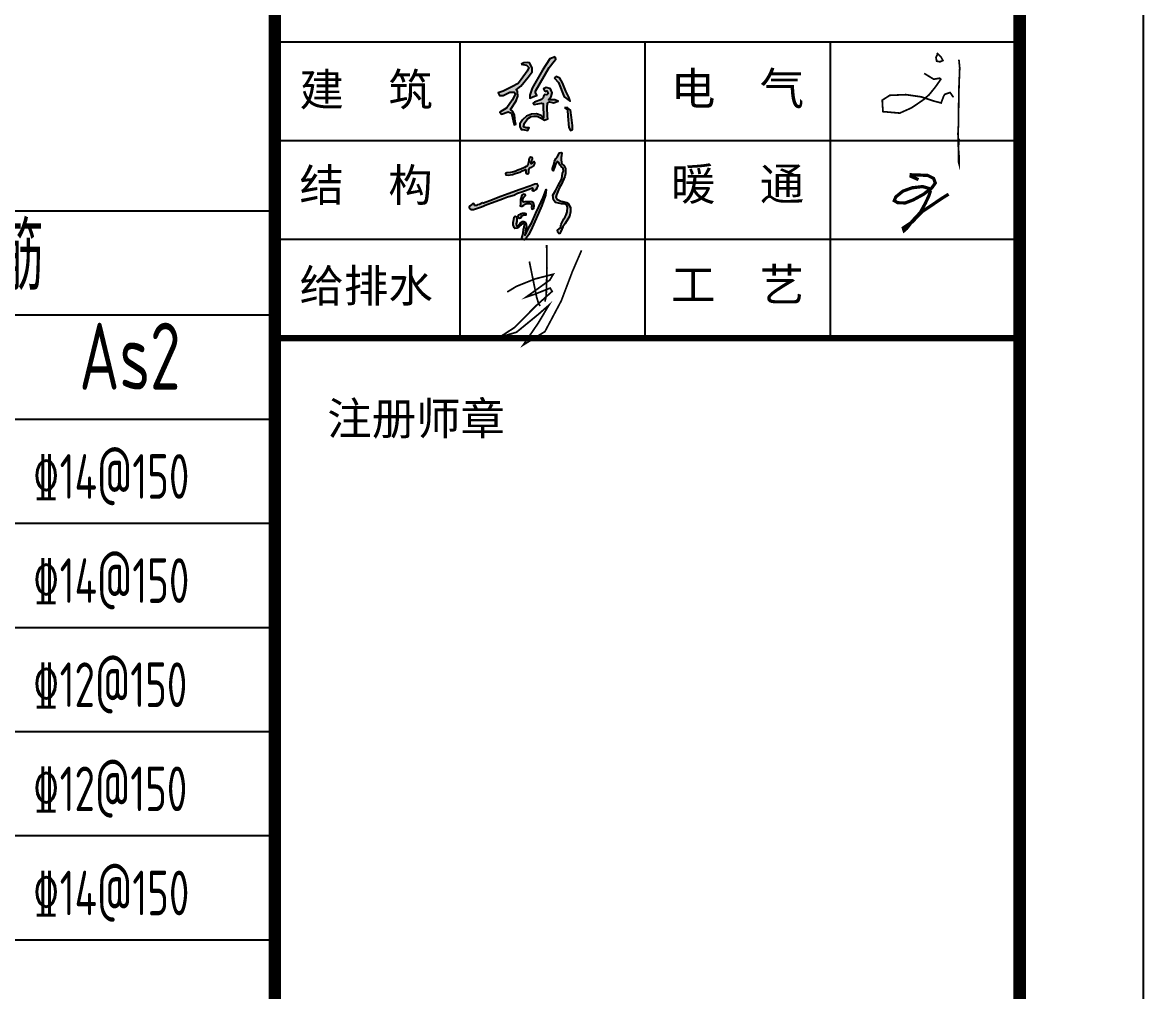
# Model space of a CAD drawing. Extents: x 69728788 to 150163257, y 20675998 to 43663798.
# Drawn here: x 75144537 to 75162631, y 21761923 to 21777559 of the extents above; entities that cross this region are included whole.
import ezdxf

# ---------------------------------------------------------------- set-up
doc = ezdxf.new("R2010")
doc.units = 0
doc.header["$LTSCALE"] = 1000
doc.header["$MEASUREMENT"] = 0
doc.layers.get('0').update_dxf_attribs({"linetype": 'CONTINUOUS'})
for name, color, linetype in [('OTHER', 7, 'CONTINUOUS'), ('PUB_TEXT', 7, 'CONTINUOUS'), ('PUB_TITLE', 4, 'CONTINUOUS'), ('TEXT', 7, 'CONTINUOUS'), ('图名底线', 7, 'CONTINUOUS'), ('图框', 253, 'CONTINUOUS'), ('线线', 150, 'CONTINUOUS')]:
    doc.layers.add(name, color=color, linetype=linetype)
doc.styles.add('STYLE-黑体', font='simhei.ttf')
doc.styles.add('TSSD_Rein', font='atssdeng.shx', dxfattribs={"width": 0.7, "bigfont": 'atssdchn.shx'})
doc.styles.add('黑体', font='simhei.ttf', dxfattribs={"width": 0.6, "height": 4.3})

# ---------------------------------------------------------------- blocks, each defined once
blk = doc.blocks.new('hui')
h = blk.add_hatch(color=256)
h.paths.add_polyline_path([(74395638.6, 22003696.3), (74395662.8, 22003679.2), (74395666.7, 22003630), (74395675.3, 22003537.8), (74395686.9, 22003513.3), (74395703, 22003522.2), (74395703, 22003553.5), (74395696.3, 22003618.3), (74395688.3, 22003677.7), (74395661.9, 22003698.7)])
h.paths.add_polyline_path([(74395555.6, 22003939), (74395591.3, 22003900.5), (74395637.5, 22003785.4), (74395686.2, 22003750.5), (74395674.8, 22003782.9), (74395649.7, 22003831.1), (74395624.6, 22003897.3), (74395601.9, 22003937), (74395573.5, 22003947.9)])
h.paths.add_polyline_path([(74395481.4, 22003828.7), (74395497.6, 22003833.6), (74395508.2, 22003811.7), (74395496, 22003801.2), (74395480.6, 22003804), (74395470.1, 22003787.8), (74395466.8, 22003776.9), (74395453, 22003763.5), (74395396.7, 22003740.8), (74395385.4, 22003735.2), (74395395.5, 22003724.2), (74395453.9, 22003735.2), (74395468.4, 22003731.9), (74395467.6, 22003710.5), (74395470.9, 22003632.1), (74395470.4, 22003615.9), (74395451.8, 22003634.5), (74395414.1, 22003649.1), (74395372.4, 22003644.2), (74395333.1, 22003630), (74395301.5, 22003599.7), (74395278.8, 22003568.1), (74395279.6, 22003545.4), (74395289.3, 22003520.3), (74395302.3, 22003520.3), (74395342.4, 22003513.8), (74395353.3, 22003535.3), (74395327.8, 22003535.3), (74395307.5, 22003543), (74395317.3, 22003573.7), (74395340.8, 22003606.9), (74395370.3, 22003625.6), (74395394.3, 22003629.2), (74395418.2, 22003630.4), (74395450.2, 22003612.2), (74395477.7, 22003595.6), (74395504.5, 22003607.3), (74395502.5, 22003628.8), (74395498.8, 22003698.9), (74395501.2, 22003735.3), (74395519.5, 22003744.5), (74395550.3, 22003738), (74395588.8, 22003750.1), (74395562.5, 22003760.3), (74395509.4, 22003761.9), (74395531.3, 22003787.4), (74395540.2, 22003818.2), (74395526.8, 22003850.6), (74395491.6, 22003859.1), (74395470.1, 22003848.6)])
h.paths.add_polyline_path([(74395563.1, 22004106.9), (74395521.8, 22004092.4), (74395461.9, 22003999), (74395379.7, 22003854.8), (74395358.5, 22003799.5), (74395360.6, 22003773.7), (74395397.8, 22003789.2), (74395415.5, 22003796.6), (74395405.5, 22003819.1), (74395405, 22003831.5), (74395515.6, 22004021.8), (74395554.9, 22004072.9), (74395569.1, 22004089.9)])
h.paths.add_polyline_path([(74395290.2, 22004048.9), (74395331.8, 22004040.5), (74395350.5, 22004020.6), (74395338.3, 22003991.5), (74395289.1, 22003923.7), (74395266.4, 22003893.9), (74395215.7, 22003866.5), (74395145.3, 22003831.9), (74395104.7, 22003816.4), (74395115.5, 22003796.1), (74395143.5, 22003796.1), (74395198.4, 22003822.9), (74395234.2, 22003822.9), (74395244.7, 22003810.1), (74395216.3, 22003757), (74395173.1, 22003697.7), (74395118.7, 22003662.8), (74395131.5, 22003645.1), (74395186.2, 22003664.4), (74395213, 22003652.1), (74395226.2, 22003593), (74395232, 22003559.7), (74395248, 22003563.8), (74395242.3, 22003583.6), (74395237.3, 22003639.5), (74395218.8, 22003669.5), (74395204.8, 22003682.7), (74395249.7, 22003751.7), (74395262.9, 22003791.2), (74395260, 22003827.8), (74395250.1, 22003841.3), (74395288.4, 22003870.1), (74395346.9, 22003942.8), (74395377.8, 22003987.2), (74395377.8, 22004020.1), (74395358, 22004059.2), (74395339.5, 22004062.9), (74395311.1, 22004059.6)])
blk.add_hatch(color=256).paths.add_polyline_path([(74395578.3, 22002959.2), (74395570.2, 22002974.9), (74395575, 22002993.9), (74395585.1, 22003020.4), (74395598.1, 22003054.3), (74395615.7, 22003080.1), (74395642.3, 22003141.8), (74395646.6, 22003165.4), (74395647.1, 22003185.6), (74395646.2, 22003207.3), (74395638, 22003229), (74395619.2, 22003245.3), (74395615.8, 22003256.4), (74395613.4, 22003278.6), (74395611.9, 22003294.5), (74395613.9, 22003307.9), (74395618.7, 22003333), (74395611.5, 22003334.9), (74395598.9, 22003332.5), (74395584, 22003303.1), (74395569.5, 22003287.2), (74395558.4, 22003264.1), (74395550.2, 22003229.9), (74395542, 22003206.3), (74395542, 22003194.3), (74395548.8, 22003187.1), (74395550.2, 22003197.2), (74395560.8, 22003224.1), (74395567.6, 22003241.5), (74395577.7, 22003261.2), (74395583.6, 22003264.1), (74395590.3, 22003258.5), (74395604.3, 22003234.8), (74395613, 22003221.9), (74395627.5, 22003210), (74395631.1, 22003184.8), (74395624.4, 22003169.3), (74395619.2, 22003122.4), (74395588, 22003070.3), (74395568.6, 22003031.5), (74395546.6, 22002990.6), (74395550.3, 22002954.5), (74395555.6, 22002945.6), (74395566.9, 22002932), (74395614.8, 22002923.1), (74395643.8, 22002922), (74395657.4, 22002911.9), (74395663.3, 22002895.3), (74395661, 22002856.3), (74395652.7, 22002832.6), (74395645, 22002816.7), (74395633.2, 22002800.7), (74395611.8, 22002759.3), (74395606.5, 22002727.3), (74395583.4, 22002709), (74395586.4, 22002693.6), (74395593.5, 22002683.6), (74395600.6, 22002683.6), (74395608.9, 22002698.4), (74395626.6, 22002736.2), (74395643.5, 22002763), (74395666.1, 22002797.8), (74395679.7, 22002820.8), (74395686.8, 22002858), (74395686.8, 22002892.8), (74395669.4, 22002923.9), (74395655.1, 22002932.8), (74395625.2, 22002940.9), (74395609.6, 22002942.3), (74395588.5, 22002953.1)])
h = blk.add_hatch(color=256)
h.paths.add_polyline_path([(74395012.1, 22002915.4), (74395058.3, 22002932), (74395139.4, 22002961.3), (74395180.7, 22002979.5), (74395231.2, 22002992.9), (74395259.8, 22003008.1), (74395294.4, 22003019.6), (74395315.7, 22003027.5), (74395353.5, 22003041.1), (74395371.9, 22003048.3), (74395382.1, 22003050.4), (74395383.8, 22003039.4), (74395379.1, 22003028.3), (74395388.5, 22003025.7), (74395394, 22003027.9), (74395409.8, 22003038.9), (74395418.7, 22003050.9), (74395428.1, 22003067.9), (74395420, 22003082.8), (74395401.3, 22003079.8), (74395359.1, 22003064.9), (74395280.7, 22003038.5), (74395185.1, 22003003.1), (74395125.1, 22002980.1), (74395036.7, 22002947.4), (74394985.8, 22002928.7), (74394978.6, 22002930.3), (74394953.5, 22002916.6), (74394936.6, 22002912.8), (74394932.9, 22002909.4), (74394912.7, 22002909.5), (74394911, 22002918.6), (74394907.2, 22002924.9), (74394896.6, 22002921.3), (74394891.1, 22002916), (74394873.8, 22002902.3), (74394870.9, 22002894.1), (74394873.5, 22002883.1), (74394883.1, 22002876.6), (74394906.4, 22002876.6), (74394969.3, 22002897.5)])
h.paths.add_polyline_path([(74395356.2, 22003210.6), (74395364.6, 22003214.7), (74395376.3, 22003218), (74395384.6, 22003223.8), (74395391.4, 22003228.1), (74395393.8, 22003234.2), (74395398.3, 22003239.8), (74395399.7, 22003252.1), (74395392.3, 22003262.2), (74395385.1, 22003258.6), (74395378.1, 22003250.5), (74395370.7, 22003245.6), (74395366.5, 22003254.3), (74395370.1, 22003259.4), (74395374.1, 22003267.2), (74395378.9, 22003276.1), (74395381.6, 22003283.6), (74395381.6, 22003291.2), (74395379.4, 22003296.5), (74395367.6, 22003297.8), (74395359.8, 22003296.9), (74395357.2, 22003292.7), (74395354.5, 22003285.4), (74395351.6, 22003278.3), (74395350.5, 22003267.4), (74395349, 22003258.5), (74395345.4, 22003244.8), (74395343.6, 22003235), (74395337.6, 22003227), (74395329.9, 22003224.2), (74395316.8, 22003215.3), (74395287.7, 22003202.9), (74395262.3, 22003193.7), (74395246.5, 22003186.6), (74395230.9, 22003180.2), (74395204.6, 22003174.5), (74395175.4, 22003172.4), (74395163.7, 22003167.8), (74395165.4, 22003155.7), (74395183.7, 22003153.6), (74395220.4, 22003159.4), (74395249.8, 22003169.4), (74395279.2, 22003178.1), (74395297.2, 22003188.1), (74395315, 22003194.8), (74395323.9, 22003198.5), (74395327.7, 22003194.6), (74395326.8, 22003185.4), (74395328.7, 22003174), (74395333.7, 22003165.5), (74395339.9, 22003164.2), (74395347.9, 22003167.8), (74395351, 22003174.8), (74395351, 22003189), (74395351.4, 22003201.7)])
h.paths.add_polyline_path([(74395305.4, 22002934.3), (74395304.5, 22002947.3), (74395304.2, 22002964.8), (74395311.8, 22002975.7), (74395325.1, 22002988.9), (74395323, 22002998.3), (74395306.8, 22003000.6), (74395295.7, 22002991.3), (74395288.9, 22002972.3), (74395284.2, 22002955.9), (74395285.4, 22002930.7), (74395283.8, 22002917.3), (74395281.8, 22002906.8), (74395289, 22002901.9), (74395298.5, 22002901.9), (74395310.3, 22002911), (74395319.1, 22002920.5), (74395334.5, 22002924.5), (74395356.1, 22002925.1), (74395364, 22002922.8), (74395373.1, 22002917.6), (74395377, 22002905.8), (74395374.1, 22002893.1), (74395377, 22002881), (74395383.6, 22002880), (74395391.8, 22002885.2), (74395395.4, 22002906.5), (74395390.5, 22002929.7), (74395375.7, 22002938.5), (74395350.2, 22002938.2), (74395319.1, 22002936.9)], flags=17)
h.paths.add_polyline_path([(74395295, 22002825.9), (74395304.6, 22002828.7), (74395327.5, 22002831.5), (74395328, 22002843.1), (74395318.4, 22002846.2), (74395300.3, 22002846.4), (74395292.4, 22002843.1), (74395279.2, 22002836.5), (74395267.8, 22002833.2), (74395264.5, 22002823.6), (74395268.3, 22002810.9), (74395274.4, 22002804.3), (74395283.8, 22002805.1), (74395286.3, 22002812.7)], flags=17)
h.paths.add_polyline_path([(74395249.7, 22002761.6), (74395255.7, 22002778.9), (74395255.7, 22002802.1), (74395252.9, 22002818.1), (74395240.6, 22002821.7), (74395233.8, 22002814.4), (74395231, 22002795.8), (74395226, 22002773.9), (74395226, 22002752), (74395233.6, 22002731.2), (74395238.7, 22002724.3), (74395256.2, 22002725.5), (74395268.8, 22002731.2), (74395278.8, 22002745), (74395288.9, 22002751.9), (74395296.4, 22002757.5), (74395305.2, 22002765), (74395315.9, 22002755), (74395314, 22002731.8), (74395307.7, 22002716.1), (74395306.5, 22002688.5), (74395300.8, 22002663.4), (74395296.4, 22002647.1), (74395301.4, 22002633.9), (74395314.6, 22002632.7), (74395329.1, 22002645.2), (74395352.9, 22002674.1), (74395378, 22002730.5), (74395410.9, 22002802.7), (74395457.2, 22002909.4), (74395485.7, 22002992), (74395490.7, 22003037.5), (74395468.6, 22002973.5), (74395432.4, 22002896.9), (74395407, 22002847.3), (74395373.4, 22002766), (74395355.5, 22002736.6), (74395333.8, 22002691.3), (74395320.6, 22002669.6), (74395321.8, 22002689.3), (74395326.6, 22002719.4), (74395332.6, 22002740.2), (74395330.6, 22002756.3), (74395322.6, 22002774), (74395312.2, 22002780.7), (74395300.3, 22002778.9), (74395282.6, 22002767.1), (74395274.4, 22002755.2), (74395262.5, 22002740.7), (74395251.1, 22002743.8)])
for points, const_width in [([(74398643.6, 22004138.8), (74398677.6, 22004107.1), (74398692.9, 22004077.6), (74398668.8, 22004067.7), (74398642.5, 22004073.2), (74398637, 22004103.8), (74398649.1, 22004126.8)], 14), ([(74398822, 22004085), (74398828.6, 22004018.2), (74398823.1, 22003881.4), (74398820.9, 22003784.1), (74398817.9, 22003551.5), (74398814.8, 22003492.4), (74398815.6, 22003407.1), (74398823.3, 22003303.4), (74398823.3, 22003243.4), (74398818.7, 22003260.3), (74398817.9, 22003379.4), (74398824.8, 22003447.8)], 14), ([(74398541.7, 22003974.4), (74398618.4, 22003927.4), (74398666.6, 22003935.1), (74398676.4, 22003927.4), (74398632.6, 22003865), (74398581.2, 22003801.6), (74398531.9, 22003758.9), (74398439.9, 22003696.5), (74398344.7, 22003653.9), (74398208.9, 22003665.9), (74398203.4, 22003757.8), (74398263.6, 22003797.2), (74398395, 22003802.7), (74398517.7, 22003785.2), (74398622.8, 22003750.1), (74398678.6, 22003735.9), (74398699.4, 22003791.7), (74398709.3, 22003805.9), (74398750.9, 22003820.2), (74398778.2, 22003780.8)], 14), ([(74398496, 22003117.1), (74398435.7, 22003143.4), (74398436.6, 22003156.5), (74398468, 22003155.6), (74398570.4, 22003151.2), (74398617.6, 22003127.6), (74398631.6, 22003090), (74398602.8, 22003049.8), (74398536.3, 22002999.1), (74398449.7, 22002951.9), (74398388.4, 22002929.2), (74398329, 22002930.9), (74398300.1, 22002947.5), (74398313.2, 22002978.1), (74398370.1, 22003024.5), (74398445.3, 22003051.6), (74398529.3, 22003061.2), (74398577.4, 22003047.2), (74398590.5, 22003019.2), (74398580, 22002986.9), (74398549.4, 22002923.1), (74398510, 22002851.4), (74398446.2, 22002783.2), (74398400.7, 22002723.8), (74398379.7, 22002705.4), (74398372.7, 22002728.1), (74398446.2, 22002777.1), (74398525.8, 22002859.3), (74398692, 22002971.1), (74398738.8, 22002999.9)], 26), ([(74395177.1, 22002210.8), (74395251.9, 22002256.4), (74395400.3, 22002316), (74395548.7, 22002354), (74395520.8, 22002307.1), (74395330.6, 22002170.2), (74395400.3, 22002193), (74395523.4, 22002242.5), (74395539.9, 22002215.9), (74395409.2, 22002099.2), (74395238, 22001925.6), (74395115, 22001845.8), (74395251.9, 22001886.3), (74395427, 22002029.5), (74395514.5, 22002105.6), (74395425.7, 22001957.3), (74395306.5, 22001783.6), (74395481.5, 22001891.4), (74395613.4, 22002139.8), (74395703.5, 22002376.8), (74395777, 22002546.7)], 14), ([(74395495.5, 22002589.8), (74395498, 22002403.4), (74395494.2, 22002251.3), (74395491.7, 22002176.6), (74395481.5, 22002133.5)], 14), ([(74395355.9, 22002456.8), (74395414.3, 22002170.2), (74395430.8, 22002115.7), (74395443.5, 22002098)], 14)]:
    blk.add_lwpolyline(points, dxfattribs=dict(const_width=const_width))
for points in [[(74395290.2, 22004048.9), (74395331.8, 22004040.5), (74395350.5, 22004020.6), (74395338.3, 22003991.5), (74395289.1, 22003923.7), (74395266.4, 22003893.9), (74395215.7, 22003866.5), (74395145.3, 22003831.9), (74395104.7, 22003816.4), (74395115.5, 22003796.1), (74395143.5, 22003796.1), (74395198.4, 22003822.9), (74395234.2, 22003822.9), (74395244.7, 22003810.1), (74395216.3, 22003757), (74395173.1, 22003697.7), (74395118.7, 22003662.8), (74395131.5, 22003645.1), (74395186.2, 22003664.4), (74395213, 22003652.1), (74395226.2, 22003593), (74395232, 22003559.7), (74395248, 22003563.8), (74395242.3, 22003583.6), (74395237.3, 22003639.5), (74395218.8, 22003669.5), (74395204.8, 22003682.7), (74395249.7, 22003751.7), (74395262.9, 22003791.2), (74395260, 22003827.8), (74395250.1, 22003841.3), (74395288.4, 22003870.1), (74395346.9, 22003942.8), (74395377.8, 22003987.2), (74395377.8, 22004020.1), (74395358, 22004059.2), (74395339.5, 22004062.9), (74395311.1, 22004059.6), (74395290.2, 22004048.9)], [(74395563.1, 22004106.9), (74395521.8, 22004092.4), (74395461.9, 22003999), (74395379.7, 22003854.8), (74395358.5, 22003799.5), (74395360.6, 22003773.7), (74395397.8, 22003789.2), (74395415.5, 22003796.6), (74395405.5, 22003819.1), (74395405, 22003831.5), (74395515.6, 22004021.8), (74395554.9, 22004072.9), (74395569.1, 22004089.9), (74395563.1, 22004106.9)], [(74395555.6, 22003939), (74395591.3, 22003900.5), (74395637.5, 22003785.4), (74395686.2, 22003750.5), (74395674.8, 22003782.9), (74395649.7, 22003831.1), (74395624.6, 22003897.3), (74395601.9, 22003937), (74395573.5, 22003947.9), (74395555.6, 22003939)], [(74395481.4, 22003828.7), (74395497.6, 22003833.6), (74395497.6, 22003833.6), (74395508.2, 22003811.7), (74395496, 22003801.2), (74395480.6, 22003804), (74395470.1, 22003787.8), (74395466.8, 22003776.9), (74395453, 22003763.5), (74395396.7, 22003740.8), (74395385.4, 22003735.2), (74395395.5, 22003724.2), (74395395.5, 22003724.2), (74395453.9, 22003735.2), (74395468.4, 22003731.9), (74395467.6, 22003710.5), (74395470.9, 22003632.1), (74395470.4, 22003615.9), (74395451.8, 22003634.5), (74395414.1, 22003649.1), (74395372.4, 22003644.2), (74395333.1, 22003630), (74395301.5, 22003599.7), (74395278.8, 22003568.1), (74395279.6, 22003545.4), (74395289.3, 22003520.3), (74395302.3, 22003520.3), (74395342.4, 22003513.8), (74395353.3, 22003535.3), (74395327.8, 22003535.3), (74395307.5, 22003543), (74395317.3, 22003573.7), (74395340.8, 22003606.9), (74395370.3, 22003625.6), (74395394.3, 22003629.2), (74395418.2, 22003630.4), (74395450.2, 22003612.2), (74395477.7, 22003595.6), (74395504.5, 22003607.3), (74395502.5, 22003628.8), (74395498.8, 22003698.9), (74395501.2, 22003735.3), (74395519.5, 22003744.5), (74395550.3, 22003738), (74395588.8, 22003750.1), (74395562.5, 22003760.3), (74395509.4, 22003761.9), (74395531.3, 22003787.4), (74395540.2, 22003818.2), (74395526.8, 22003850.6), (74395491.6, 22003859.1), (74395470.1, 22003848.6), (74395481.4, 22003828.7)], [(74395638.6, 22003696.3), (74395662.8, 22003679.2), (74395666.7, 22003630), (74395675.3, 22003537.8), (74395686.9, 22003513.3), (74395703, 22003522.2), (74395703, 22003553.5), (74395696.3, 22003618.3), (74395688.3, 22003677.7), (74395661.9, 22003698.7), (74395638.6, 22003696.3)], [(74395295, 22002825.9), (74395286.3, 22002812.7), (74395283.8, 22002805.1), (74395274.4, 22002804.3), (74395268.3, 22002810.9), (74395264.5, 22002823.6), (74395267.8, 22002833.2), (74395279.2, 22002836.5), (74395292.4, 22002843.1), (74395300.3, 22002846.4), (74395318.4, 22002846.2), (74395328, 22002843.1), (74395327.5, 22002831.5), (74395304.6, 22002828.7), (74395295, 22002825.9), (74395295, 22002825.9)]]:
    blk.add_lwpolyline(points)
for points in [[(74395577.7, 22003261.2), (74395567.6, 22003241.5), (74395560.8, 22003224.1), (74395550.2, 22003197.2), (74395548.8, 22003187.1), (74395542, 22003194.3), (74395542, 22003206.3), (74395550.2, 22003229.9), (74395558.4, 22003264.1), (74395569.5, 22003287.2), (74395584, 22003303.1), (74395598.9, 22003332.5), (74395611.5, 22003334.9), (74395618.7, 22003333), (74395613.9, 22003307.9), (74395611.9, 22003294.5), (74395613.4, 22003278.6), (74395615.8, 22003256.4), (74395619.2, 22003245.3), (74395638, 22003229), (74395646.2, 22003207.3), (74395647.1, 22003185.6), (74395646.6, 22003165.4), (74395642.3, 22003141.8), (74395615.7, 22003080.1), (74395598.1, 22003054.3), (74395585.1, 22003020.4), (74395575, 22002993.9), (74395570.2, 22002974.9), (74395578.3, 22002959.2), (74395588.5, 22002953.1), (74395609.6, 22002942.3), (74395625.2, 22002940.9), (74395655.1, 22002932.8), (74395669.4, 22002923.9), (74395686.8, 22002892.8), (74395686.8, 22002858), (74395679.7, 22002820.8), (74395666.1, 22002797.8), (74395643.5, 22002763), (74395626.6, 22002736.2), (74395608.9, 22002698.4), (74395600.6, 22002683.6), (74395593.5, 22002683.6), (74395586.4, 22002693.6), (74395583.4, 22002709), (74395606.5, 22002727.3), (74395611.8, 22002759.3), (74395633.2, 22002800.7), (74395645, 22002816.7), (74395652.7, 22002832.6), (74395661, 22002856.3), (74395663.3, 22002895.3), (74395657.4, 22002911.9), (74395643.8, 22002922), (74395614.8, 22002923.1), (74395566.9, 22002932), (74395555.6, 22002945.6), (74395550.3, 22002954.5), (74395546.6, 22002990.6), (74395568.6, 22003031.5), (74395588, 22003070.3), (74395619.2, 22003122.4), (74395624.4, 22003169.3), (74395631.1, 22003184.8), (74395627.5, 22003210), (74395613, 22003221.9), (74395604.3, 22003234.8), (74395590.3, 22003258.5), (74395583.6, 22003264.1), (74395577.7, 22003261.2)], [(74395230.9, 22003180.2), (74395204.6, 22003174.5), (74395175.4, 22003172.4), (74395163.7, 22003167.8), (74395165.4, 22003155.7), (74395183.7, 22003153.6), (74395220.4, 22003159.4), (74395249.8, 22003169.4), (74395279.2, 22003178.1), (74395297.2, 22003188.1), (74395315, 22003194.8), (74395323.9, 22003198.5), (74395323.9, 22003198.5), (74395327.7, 22003194.6), (74395326.8, 22003185.4), (74395328.7, 22003174), (74395333.7, 22003165.5), (74395339.9, 22003164.2), (74395347.9, 22003167.8), (74395351, 22003174.8), (74395351, 22003189), (74395351.4, 22003201.7), (74395356.2, 22003210.6), (74395364.6, 22003214.7), (74395376.3, 22003218), (74395384.6, 22003223.8), (74395391.4, 22003228.1), (74395393.8, 22003234.2), (74395398.3, 22003239.8), (74395399.7, 22003252.1), (74395392.3, 22003262.2), (74395385.1, 22003258.6), (74395378.1, 22003250.5), (74395370.7, 22003245.6), (74395370.7, 22003245.6), (74395370.7, 22003245.6), (74395366.5, 22003254.3), (74395370.1, 22003259.4), (74395374.1, 22003267.2), (74395378.9, 22003276.1), (74395381.6, 22003283.6), (74395381.6, 22003291.2), (74395379.4, 22003296.5), (74395367.6, 22003297.8), (74395359.8, 22003296.9), (74395357.2, 22003292.7), (74395354.5, 22003285.4), (74395351.6, 22003278.3), (74395350.5, 22003267.4), (74395349, 22003258.5), (74395345.4, 22003244.8), (74395343.6, 22003235), (74395337.6, 22003227), (74395329.9, 22003224.2), (74395316.8, 22003215.3), (74395287.7, 22003202.9), (74395262.3, 22003193.7), (74395246.5, 22003186.6), (74395230.9, 22003180.2)], [(74394978.6, 22002930.3), (74394953.5, 22002916.6), (74394936.6, 22002912.8), (74394932.9, 22002909.4), (74394912.7, 22002909.5), (74394911, 22002918.6), (74394907.2, 22002924.9), (74394896.6, 22002921.3), (74394891.1, 22002916), (74394873.8, 22002902.3), (74394870.9, 22002894.1), (74394873.5, 22002883.1), (74394883.1, 22002876.6), (74394906.4, 22002876.6), (74394969.3, 22002897.5), (74395012.1, 22002915.4), (74395058.3, 22002932), (74395139.4, 22002961.3), (74395180.7, 22002979.5), (74395231.2, 22002992.9), (74395259.8, 22003008.1), (74395294.4, 22003019.6), (74395315.7, 22003027.5), (74395353.5, 22003041.1), (74395371.9, 22003048.3), (74395382.1, 22003050.4), (74395383.8, 22003039.4), (74395379.1, 22003028.3), (74395388.5, 22003025.7), (74395394, 22003027.9), (74395409.8, 22003038.9), (74395418.7, 22003050.9), (74395428.1, 22003067.9), (74395420, 22003082.8), (74395401.3, 22003079.8), (74395359.1, 22003064.9), (74395280.7, 22003038.5), (74395185.1, 22003003.1), (74395125.1, 22002980.1), (74395036.7, 22002947.4), (74394985.8, 22002928.7), (74394978.6, 22002930.3)], [(74395226, 22002752), (74395226, 22002773.9), (74395231, 22002795.8), (74395233.8, 22002814.4), (74395240.6, 22002821.7), (74395252.9, 22002818.1), (74395255.7, 22002802.1), (74395255.7, 22002778.9), (74395249.7, 22002761.6), (74395251.1, 22002743.8), (74395262.5, 22002740.7), (74395274.4, 22002755.2), (74395282.6, 22002767.1), (74395300.3, 22002778.9), (74395312.2, 22002780.7), (74395322.6, 22002774), (74395330.6, 22002756.3), (74395332.6, 22002740.2), (74395326.6, 22002719.4), (74395321.8, 22002689.3), (74395320.6, 22002669.6), (74395333.8, 22002691.3), (74395355.5, 22002736.6), (74395373.4, 22002766), (74395407, 22002847.3), (74395432.4, 22002896.9), (74395468.6, 22002973.5), (74395490.7, 22003037.5), (74395485.7, 22002992), (74395457.2, 22002909.4), (74395410.9, 22002802.7), (74395378, 22002730.5), (74395352.9, 22002674.1), (74395329.1, 22002645.2), (74395314.6, 22002632.7), (74395301.4, 22002633.9), (74395296.4, 22002647.1), (74395300.8, 22002663.4), (74395306.5, 22002688.5), (74395307.7, 22002716.1), (74395314, 22002731.8), (74395314, 22002731.8), (74395315.9, 22002755), (74395305.2, 22002765), (74395296.4, 22002757.5), (74395288.9, 22002751.9), (74395278.8, 22002745), (74395268.8, 22002731.2), (74395256.2, 22002725.5), (74395238.7, 22002724.3), (74395233.6, 22002731.2), (74395226, 22002752)], [(74395304.5, 22002947.3), (74395304.2, 22002964.8), (74395311.8, 22002975.7), (74395325.1, 22002988.9), (74395323, 22002998.3), (74395306.8, 22003000.6), (74395295.7, 22002991.3), (74395288.9, 22002972.3), (74395284.2, 22002955.9), (74395285.4, 22002930.7), (74395283.8, 22002917.3), (74395281.8, 22002906.8), (74395289, 22002901.9), (74395298.5, 22002901.9), (74395310.3, 22002911), (74395319.1, 22002920.5), (74395334.5, 22002924.5), (74395356.1, 22002925.1), (74395364, 22002922.8), (74395373.1, 22002917.6), (74395377, 22002905.8), (74395374.1, 22002893.1), (74395377, 22002881), (74395383.6, 22002880), (74395391.8, 22002885.2), (74395395.4, 22002906.5), (74395390.5, 22002929.7), (74395375.7, 22002938.5), (74395350.2, 22002938.2), (74395319.1, 22002936.9), (74395305.4, 22002934.3), (74395304.5, 22002947.3)]]:
    blk.add_lwpolyline(points, close=True)
blk = doc.blocks.new('1253675')
at = {"layer": '图名底线'}
for p, q in [((73165870, 21769577), (73140123, 21769577)), ((73165870, 21769577), (73165870, 21760757)), ((73165870, 21768317), (73145184, 21768317)), ((73165870, 21767057), (73140123, 21767057)), ((73165870, 21765797), (73140123, 21765797)), ((73165870, 21764537), (73140123, 21764537)), ((73165870, 21763277), (73140123, 21763277)), ((73165870, 21762017), (73140123, 21762017)), ((73165870, 21760757), (73140123, 21760757))]:
    blk.add_line(p, q, dxfattribs=at)
at = {"layer": 'PUB_TEXT', "style": 'TSSD_Rein', "width": 0.7}
for s, p in [('基础底筋 ', (73160932, 21768623)), ('As2 ', (73163520, 21767417))]:
    blk.add_text(s, height=810, dxfattribs=at).set_placement(p)
at = {"layer": 'TEXT', "style": 'TSSD_Rein', "width": 0.7}
for s, p in [('%%13214@150', (73162958, 21766097)), ('%%13214@150', (73162958, 21764837)), ('%%13212@150', (73162958, 21763577)), ('%%13212@150', (73162958, 21762317)), ('%%13214@150', (73162958, 21761057))]:
    blk.add_text(s, height=540, dxfattribs=at).set_placement(p)

msp = doc.modelspace()

# ---------------------------------------------------------------- linework, layer by layer
at = {"layer": 'PUB_TITLE'}
msp.add_lwpolyline([(75043830.5, 21728287.7), (75162630.5, 21728287.7), (75162630.5, 21812287.7), (75043830.5, 21812287.7)], close=True, dxfattribs=at)
at = {"layer": 'PUB_TITLE', "const_width": 200}
msp.add_lwpolyline([(75048830.5, 21730287.7), (75160630.5, 21730287.7), (75160630.5, 21810287.7), (75048830.5, 21810287.7)], close=True, dxfattribs=at)
at = {"layer": '图框', "color": 0}
for p, q in [((75148612, 21777247.2), (75160630.5, 21777247.2)), ((75148612, 21775653.6), (75160630.5, 21775653.6)), ((75148612, 21774060), (75160630.5, 21774060)), ((75148612, 21772466.4), (75160630.5, 21772466.4))]:
    msp.add_line(p, q, dxfattribs=at)
at = {"layer": '图框', "color": 4, "const_width": 197.2}
msp.add_lwpolyline([(75148612, 21810287.7), (75148612, 21730287.7)], dxfattribs=at)
at = {"layer": '图框', "color": 0, "const_width": 100}
msp.add_lwpolyline([(75148612, 21792784.8), (75160630.5, 21792784.8), (75160630.5, 21772466.4), (75148612, 21772466.4)], close=True, dxfattribs=at)
at = {"layer": '图框', "color": 0}
for points in [[(75151600, 21772466.4), (75151600, 21777247.2)], [(75154588, 21772466.4), (75154588, 21777247.2)], [(75157576, 21772466.4), (75157576, 21777247.2)]]:
    msp.add_lwpolyline(points, dxfattribs=at)
at = {"layer": '图框', "color": 0, "const_width": 80.7}
msp.add_lwpolyline([(75148612, 21772466.4), (75160630.5, 21772466.4)], dxfattribs=at)

# ---------------------------------------------------------------- block references
at = {"layer": 'OTHER', "xscale": 1.33333332836628, "yscale": 1.33333333209157, "zscale": 1.333333333333}
msp.add_blockref('1253675', (-22405904.5, -7251588.7), dxfattribs=at)
at = {"layer": '线线', "xscale": 2, "yscale": 2, "zscale": 2}
msp.add_blockref('hui', (-73637993.7, -22231212), dxfattribs=at)

# ---------------------------------------------------------------- texts
at = {"layer": '图框', "color": 0, "style": 'STYLE-黑体'}
for s, p in [('建  筑', (75149008.1, 21776211.2)), ('电  气', (75155002.3, 21776228.5)), ('结  构', (75149008.1, 21774672.3)), ('暖  通', (75155002.3, 21774689.6)), ('给排水', (75149008.1, 21773046.7)), ('工  艺', (75155002.3, 21773064))]:
    msp.add_text(s, height=525.89, dxfattribs=at).set_placement(p)
at = {"layer": '图框', "color": 4, "style": '黑体'}
msp.add_text('注册师章', height=525.89, dxfattribs=at).set_placement((75149455.7, 21770905.3))

doc.saveas('drawing.dxf')
